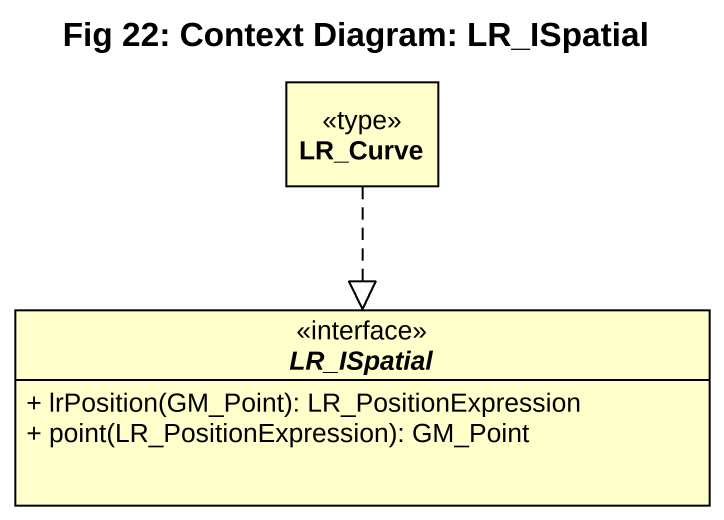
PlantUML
@startuml
title Fig 22: Context Diagram: LR_ISpatial
hide circle
hide empty members
skinparam classAttributeIconSize 0
class LR_Curve <<type>>
interface LR_ISpatial <<interface>> {
  + lrPosition(GM_Point): LR_PositionExpression
  + point(LR_PositionExpression): GM_Point
}
LR_Curve ..|> LR_ISpatial
@enduml
